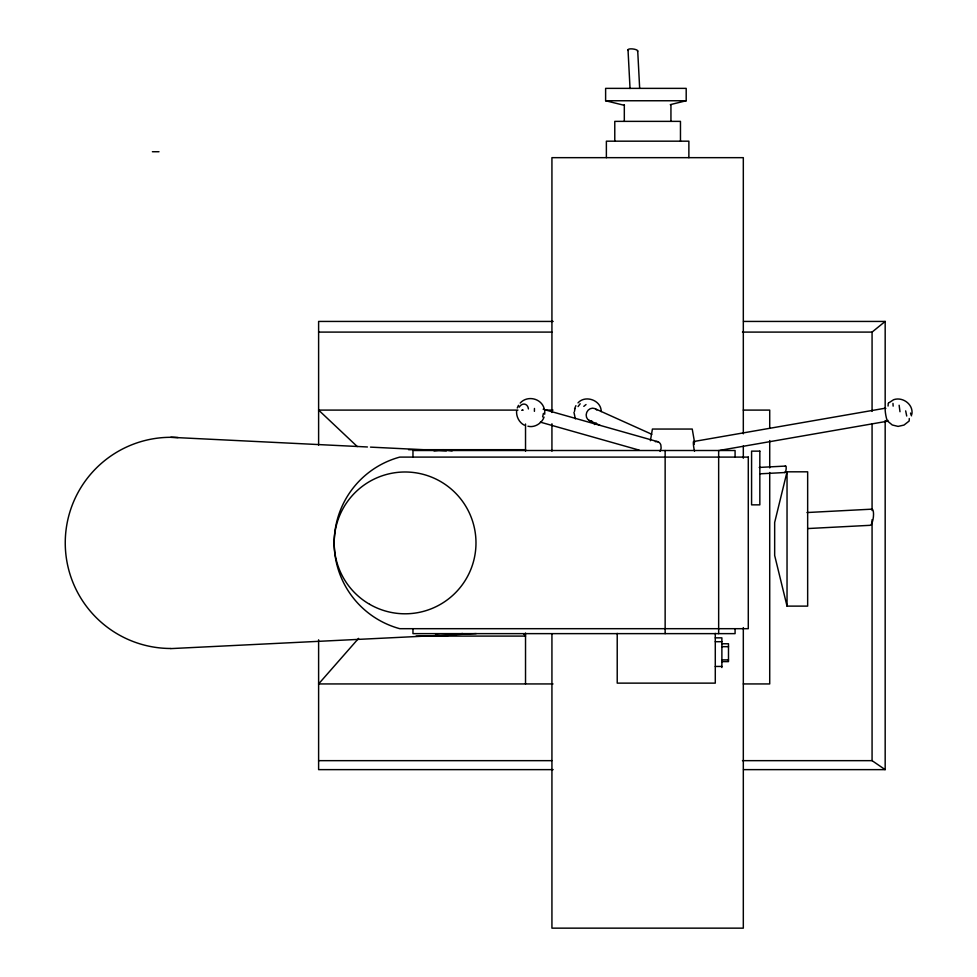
<?xml version="1.0" encoding="UTF-8"?>
<svg xmlns="http://www.w3.org/2000/svg" width="977" height="977" viewBox="0 0 977 977"><rect width="100%" height="100%" fill="white"/><g stroke="black" fill="none" stroke-linecap="round" stroke-linejoin="round"><path stroke-width="1.47" d="M911.859 414.346C913.678 404.454 902.663 396.491 893.613 399.715L888.594 402.988M888.069 406.041L888.264 403.306M516.613 410.841C516.1 416.471 519.19 422.626 524.295 425.166M534.407 411.341L534.456 408.459M544.714 414.236L544.763 411.341M574.525 411.305L574.977 408.606M650.389 440.725L652.416 429.05L692.241 429.05L694.574 442.459M542.626 416.898L543.444 413.356M787.035 471.818L774.663 522.475L774.663 555.473L787.035 606.119L807.661 606.119L807.661 471.818L787.035 471.818L787.035 606.119M574.549 408.862L575.929 405.65M517.273 407.983L518.494 405.333M544.055 417.118C541.893 423.395 534.443 427.963 527.934 426.228M660.037 451.398L661.136 448.174L660.843 444.901A6.595 5.154 -74.2 0 0 655.335 441.714M578.054 406.591L580.179 403.757M358.596 638.372L318.612 683.937L553.006 683.937M520.191 403.074C527.25 395.074 541.405 398.25 544.201 408.63M742.471 332.095L872.07 332.095L885.174 321.433L885.174 408.337M578.018 402.878C585.321 394.549 601.453 400.338 601.185 411.586M583.794 406.359L586.029 404.551M594.443 424.519L596.251 423.053M670.283 104.637L686.196 100.753L686.196 88.37L605.618 88.37L605.618 100.753L624.437 105.345M885.48 408.166L693.658 441.531L694.146 444.413M719.817 450.36L887.666 421.172L892.282 424.995L898.095 426.399L903.969 425.08L908.781 421.331A10.381 1.331 80.1 0 0 909.257 418.498M434.02 450.885L443.057 449.689L452.131 450.885M462.671 633.511L443.057 636.088L435.522 635.099M759.227 467.433L785.618 466.066M759.776 473.833L784.702 472.538M807.002 512.534L872.131 509.151M807.747 528.557L869.835 525.333A8.182 2.357 -82.8 0 0 873.401 516.906A8.182 2.357 -82.8 0 0 871.496 509.237M170.828 648.606L476.263 633.584M605.618 100.753L686.196 100.753M152.388 151.728L158.995 151.728M553.153 321.433L318.612 321.433L318.612 445.085M743.534 321.433L885.174 321.433M318.612 332.095L551.883 332.095M517.957 410.096L318.612 410.096L357.277 446.562M544.604 410.096L553.006 410.096M743.314 410.096L769.717 410.096L769.717 428.366M408.569 449.689L525.528 449.689M416.068 636.088L525.528 636.088L523.525 633.829M715.286 637.847L721.881 637.847L721.881 667.547M715.286 641.706L721.881 641.706M721.881 643.758L728.488 643.758L728.488 661.624L721.881 661.624M721.881 646.676L728.488 646.676M721.881 659.878L728.488 659.878M715.286 666.448L721.881 666.448M743.314 683.937L769.717 683.937L769.717 472.489M318.612 760.656L551.883 760.656M742.471 760.656L872.07 760.656L885.174 769.632L885.174 420.525M553.153 769.632L318.612 769.632L318.612 639.825M743.534 769.632L885.174 769.632M170.841 437.305L367.437 446.977M370.491 447.124L426.876 449.896M429.929 450.043L446.355 450.849M543.163 409.253L658.046 441.787M540.379 422.149L639.251 450.153M595.591 408.96L651.806 434.289M588.972 420.366L599.951 425.313M575.331 418.852L573.963 412.294M906.717 416.019L905.667 410.877M899.988 411.732L899.133 405.235M892.978 403.403L893.149 406.127M637.725 51.06L639.666 88.382M628.016 49.693L630.031 88.504M872.07 332.095L872.07 411.402M872.07 423.603L872.07 510.531M872.07 519.691L872.07 760.656M769.717 440.542L769.717 467.922M743.314 433.825L743.314 157.663L551.932 157.663L551.932 412.465M743.314 446.025L743.314 458.237M743.314 627.588L743.314 928.15L551.932 928.15L551.932 633.694M735.083 457.102L735.083 450.507L412.966 450.507L412.966 457.102M735.083 628.687L735.083 633.633L412.966 633.633L412.966 628.687M718.657 450.507L718.657 633.633M715.286 633.377L715.286 683.131L617.22 683.131L617.22 633.377M688.87 157.663L688.87 141.176L606.375 141.176L606.375 157.663M680.468 141.176L680.468 121.368L614.777 121.368L614.777 141.176M670.943 104.734L670.943 121.368M665.142 450.507L665.142 633.633M624.315 104.734L624.315 121.368M551.932 423.786L551.932 451.179M525.528 424.018L525.528 451.191M525.528 633.047L525.528 683.937M170.841 648.484A105.589 105.589 0 0 1 65.312 539.267A105.589 105.589 0 0 1 178.07 437.549M694.525 451.154A6.595 0.855 80.1 0 1 693.377 443.949A6.595 0.855 80.1 0 1 693.926 441.787M591.989 421.172A6.595 6.009 -65.7 0 1 586.75 412.318A6.595 6.009 -65.7 0 1 596.8 409.961M887.959 420.366A6.595 0.855 80.1 0 1 885.834 415.372A6.595 0.855 80.1 0 1 885.748 408.423M519.227 407.14A6.473 5.056 -74.2 0 1 524.71 404.148A6.473 5.056 -74.2 0 1 528.41 408.936M911.602 415.836A5.447 0.696 80.1 0 1 910.527 413.051M785.105 466.359A3.273 0.94 -82.8 0 1 786.131 469.168A3.273 0.94 -82.8 0 1 784.482 472.355M628.455 50.474A4.909 1.417 7.2 0 1 632.669 48.935A4.909 1.417 7.2 0 1 637.456 51.402M522.072 410.218L522.866 410.108L522.072 410.218M759.837 451.142L751.582 451.142L751.582 504.853L759.837 504.853L759.837 451.142M748.284 457.102L399.764 457.102A88.907 88.907 0 0 0 399.764 628.687L748.284 628.687L748.284 457.102M369.624 604.299A70.906 70.906 0 0 0 475.982 542.894A70.906 70.906 0 0 0 369.624 481.49A70.906 70.906 0 0 0 369.624 604.299"/></g></svg>
